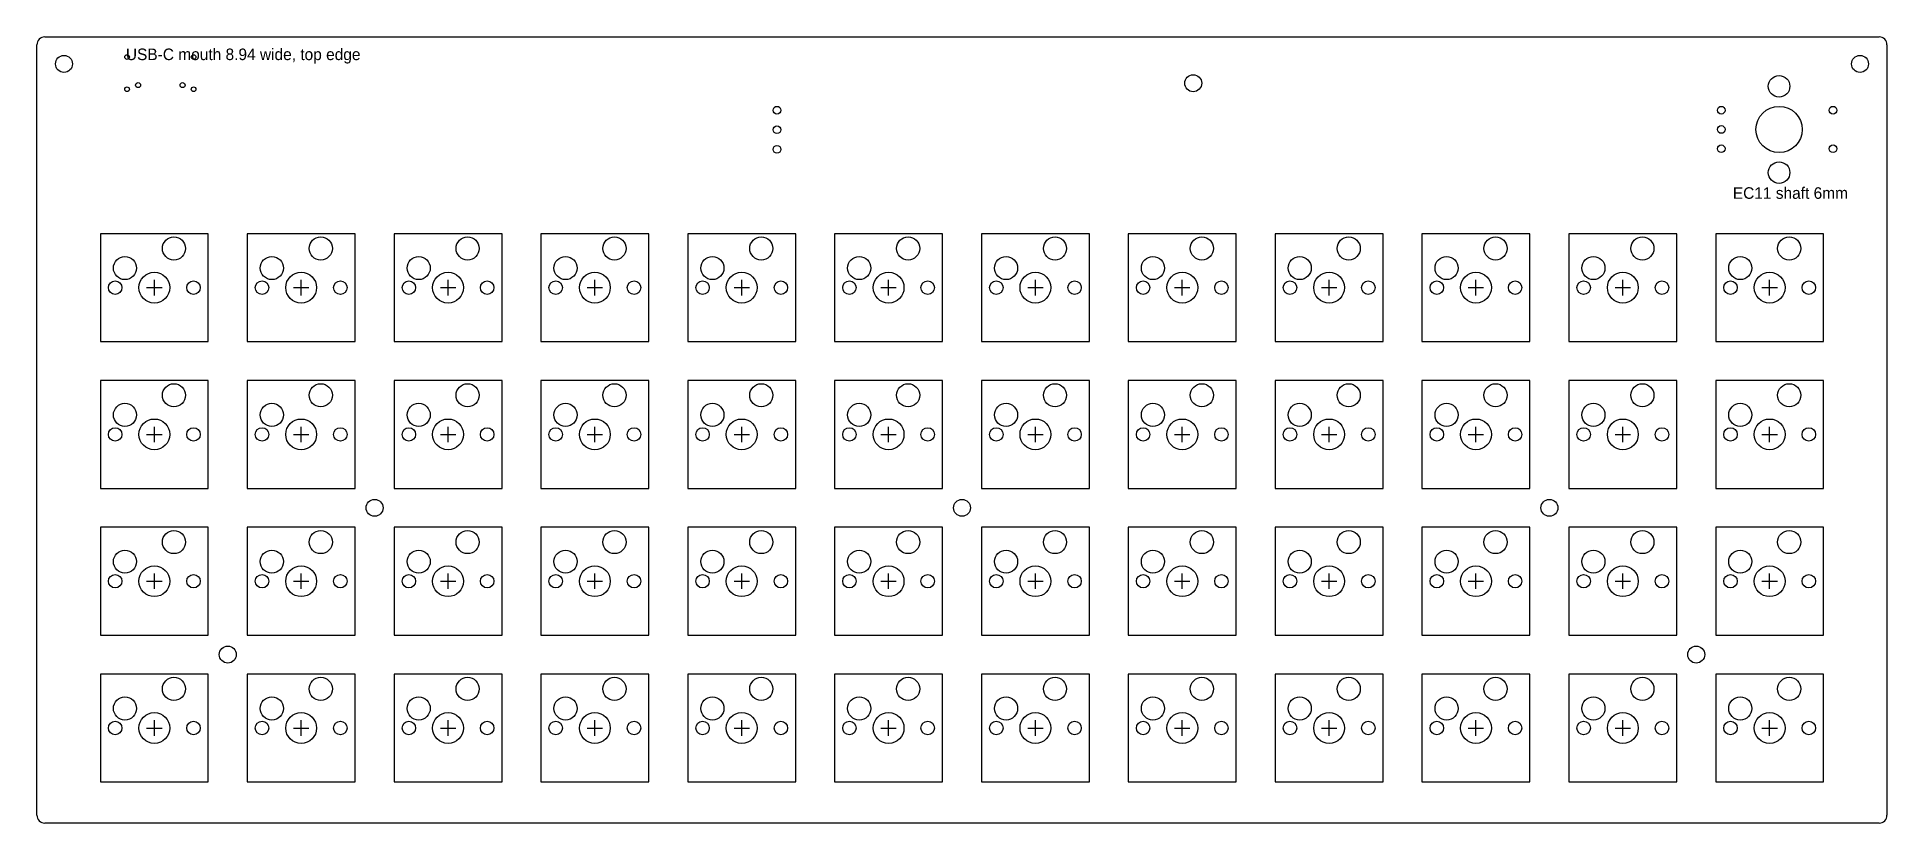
# Model space of a CAD drawing. Header units: millimetres. Extents: x 0 to 240, y 0 to 102.
import ezdxf

# ---------------------------------------------------------------- set-up
doc = ezdxf.new("R2010")
doc.units = ezdxf.units.MM

msp = doc.modelspace()

# ---------------------------------------------------------------- linework, layer by layer
at = {"layer": 'ENCODER'}
msp.add_circle((226, 90), 3, dxfattribs=at)
at = {"layer": 'HOLES_NPTH'}
for centre, radius in [((13.11, 95.75), 0.325), ((18.89, 95.75), 0.325), ((17.765, 74.555), 1.5), ((36.815, 74.555), 1.5), ((55.865, 74.555), 1.5), ((74.915, 74.555), 1.5), ((93.965, 74.555), 1.5), ((113.015, 74.555), 1.5), ((132.065, 74.555), 1.5), ((151.115, 74.555), 1.5), ((170.165, 74.555), 1.5), ((189.215, 74.555), 1.5), ((208.265, 74.555), 1.5), ((227.315, 74.555), 1.5), ((11.415, 72.015), 1.5), ((30.465, 72.015), 1.5), ((49.515, 72.015), 1.5), ((68.565, 72.015), 1.5), ((87.615, 72.015), 1.5), ((106.665, 72.015), 1.5), ((125.715, 72.015), 1.5), ((144.765, 72.015), 1.5), ((163.815, 72.015), 1.5), ((182.865, 72.015), 1.5), ((201.915, 72.015), 1.5), ((220.965, 72.015), 1.5), ((10.145, 69.475), 0.875), ((15.225, 69.475), 2), ((20.305, 69.475), 0.875), ((29.195, 69.475), 0.875), ((34.275, 69.475), 2), ((39.355, 69.475), 0.875), ((48.245, 69.475), 0.875), ((53.325, 69.475), 2), ((58.405, 69.475), 0.875), ((67.295, 69.475), 0.875), ((72.375, 69.475), 2), ((77.455, 69.475), 0.875), ((86.345, 69.475), 0.875), ((91.425, 69.475), 2), ((96.505, 69.475), 0.875), ((105.395, 69.475), 0.875), ((110.475, 69.475), 2), ((115.555, 69.475), 0.875), ((124.445, 69.475), 0.875), ((129.525, 69.475), 2), ((134.605, 69.475), 0.875), ((143.495, 69.475), 0.875), ((148.575, 69.475), 2), ((153.655, 69.475), 0.875), ((162.545, 69.475), 0.875), ((167.625, 69.475), 2), ((172.705, 69.475), 0.875), ((181.595, 69.475), 0.875), ((186.675, 69.475), 2), ((191.755, 69.475), 0.875), ((200.645, 69.475), 0.875), ((205.725, 69.475), 2), ((210.805, 69.475), 0.875), ((219.695, 69.475), 0.875), ((224.775, 69.475), 2), ((229.855, 69.475), 0.875), ((17.765, 55.505), 1.5), ((36.815, 55.505), 1.5), ((55.865, 55.505), 1.5), ((74.915, 55.505), 1.5), ((93.965, 55.505), 1.5), ((113.015, 55.505), 1.5), ((132.065, 55.505), 1.5), ((151.115, 55.505), 1.5), ((170.165, 55.505), 1.5), ((189.215, 55.505), 1.5), ((208.265, 55.505), 1.5), ((227.315, 55.505), 1.5), ((11.415, 52.965), 1.5), ((30.465, 52.965), 1.5), ((49.515, 52.965), 1.5), ((68.565, 52.965), 1.5), ((87.615, 52.965), 1.5), ((106.665, 52.965), 1.5), ((125.715, 52.965), 1.5), ((144.765, 52.965), 1.5), ((163.815, 52.965), 1.5), ((182.865, 52.965), 1.5), ((201.915, 52.965), 1.5), ((220.965, 52.965), 1.5), ((10.145, 50.425), 0.875), ((15.225, 50.425), 2), ((20.305, 50.425), 0.875), ((29.195, 50.425), 0.875), ((34.275, 50.425), 2), ((39.355, 50.425), 0.875), ((48.245, 50.425), 0.875), ((53.325, 50.425), 2), ((58.405, 50.425), 0.875), ((67.295, 50.425), 0.875), ((72.375, 50.425), 2), ((77.455, 50.425), 0.875), ((86.345, 50.425), 0.875), ((91.425, 50.425), 2), ((96.505, 50.425), 0.875), ((105.395, 50.425), 0.875), ((110.475, 50.425), 2), ((115.555, 50.425), 0.875), ((124.445, 50.425), 0.875), ((129.525, 50.425), 2), ((134.605, 50.425), 0.875), ((143.495, 50.425), 0.875), ((148.575, 50.425), 2), ((153.655, 50.425), 0.875), ((162.545, 50.425), 0.875), ((167.625, 50.425), 2), ((172.705, 50.425), 0.875), ((181.595, 50.425), 0.875), ((186.675, 50.425), 2), ((191.755, 50.425), 0.875), ((200.645, 50.425), 0.875), ((205.725, 50.425), 2), ((210.805, 50.425), 0.875), ((219.695, 50.425), 0.875), ((224.775, 50.425), 2), ((229.855, 50.425), 0.875), ((17.765, 36.455), 1.5), ((36.815, 36.455), 1.5), ((55.865, 36.455), 1.5), ((74.915, 36.455), 1.5), ((93.965, 36.455), 1.5), ((113.015, 36.455), 1.5), ((132.065, 36.455), 1.5), ((151.115, 36.455), 1.5), ((170.165, 36.455), 1.5), ((189.215, 36.455), 1.5), ((208.265, 36.455), 1.5), ((227.315, 36.455), 1.5), ((11.415, 33.915), 1.5), ((30.465, 33.915), 1.5), ((49.515, 33.915), 1.5), ((68.565, 33.915), 1.5), ((87.615, 33.915), 1.5), ((106.665, 33.915), 1.5), ((125.715, 33.915), 1.5), ((144.765, 33.915), 1.5), ((163.815, 33.915), 1.5), ((182.865, 33.915), 1.5), ((201.915, 33.915), 1.5), ((220.965, 33.915), 1.5), ((10.145, 31.375), 0.875), ((15.225, 31.375), 2), ((20.305, 31.375), 0.875), ((29.195, 31.375), 0.875), ((34.275, 31.375), 2), ((39.355, 31.375), 0.875), ((48.245, 31.375), 0.875), ((53.325, 31.375), 2), ((58.405, 31.375), 0.875), ((67.295, 31.375), 0.875), ((72.375, 31.375), 2), ((77.455, 31.375), 0.875), ((86.345, 31.375), 0.875), ((91.425, 31.375), 2), ((96.505, 31.375), 0.875), ((105.395, 31.375), 0.875), ((110.475, 31.375), 2), ((115.555, 31.375), 0.875), ((124.445, 31.375), 0.875), ((129.525, 31.375), 2), ((134.605, 31.375), 0.875), ((143.495, 31.375), 0.875), ((148.575, 31.375), 2), ((153.655, 31.375), 0.875), ((162.545, 31.375), 0.875), ((167.625, 31.375), 2), ((172.705, 31.375), 0.875), ((181.595, 31.375), 0.875), ((186.675, 31.375), 2), ((191.755, 31.375), 0.875), ((200.645, 31.375), 0.875), ((205.725, 31.375), 2), ((210.805, 31.375), 0.875), ((219.695, 31.375), 0.875), ((224.775, 31.375), 2), ((229.855, 31.375), 0.875), ((17.765, 17.405), 1.5), ((36.815, 17.405), 1.5), ((55.865, 17.405), 1.5), ((74.915, 17.405), 1.5), ((93.965, 17.405), 1.5), ((113.015, 17.405), 1.5), ((132.065, 17.405), 1.5), ((151.115, 17.405), 1.5), ((170.165, 17.405), 1.5), ((189.215, 17.405), 1.5), ((208.265, 17.405), 1.5), ((227.315, 17.405), 1.5), ((11.415, 14.865), 1.5), ((30.465, 14.865), 1.5), ((49.515, 14.865), 1.5), ((68.565, 14.865), 1.5), ((87.615, 14.865), 1.5), ((106.665, 14.865), 1.5), ((125.715, 14.865), 1.5), ((144.765, 14.865), 1.5), ((163.815, 14.865), 1.5), ((182.865, 14.865), 1.5), ((201.915, 14.865), 1.5), ((220.965, 14.865), 1.5), ((10.145, 12.325), 0.875), ((15.225, 12.325), 2), ((20.305, 12.325), 0.875), ((29.195, 12.325), 0.875), ((34.275, 12.325), 2), ((39.355, 12.325), 0.875), ((48.245, 12.325), 0.875), ((53.325, 12.325), 2), ((58.405, 12.325), 0.875), ((67.295, 12.325), 0.875), ((72.375, 12.325), 2), ((77.455, 12.325), 0.875), ((86.345, 12.325), 0.875), ((91.425, 12.325), 2), ((96.505, 12.325), 0.875), ((105.395, 12.325), 0.875), ((110.475, 12.325), 2), ((115.555, 12.325), 0.875), ((124.445, 12.325), 0.875), ((129.525, 12.325), 2), ((134.605, 12.325), 0.875), ((143.495, 12.325), 0.875), ((148.575, 12.325), 2), ((153.655, 12.325), 0.875), ((162.545, 12.325), 0.875), ((167.625, 12.325), 2), ((172.705, 12.325), 0.875), ((181.595, 12.325), 0.875), ((186.675, 12.325), 2), ((191.755, 12.325), 0.875), ((200.645, 12.325), 0.875), ((205.725, 12.325), 2), ((210.805, 12.325), 0.875), ((219.695, 12.325), 0.875), ((224.775, 12.325), 2), ((229.855, 12.325), 0.875)]:
    msp.add_circle(centre, radius, dxfattribs=at)
at = {"layer": 'HOLES_PTH'}
for centre, radius in [((11.68, 99.4), 0.3), ((20.32, 99.4), 0.3), ((226, 95.6), 1.4), ((11.68, 95.22), 0.3), ((20.32, 95.22), 0.3), ((96, 92.5), 0.5), ((218.5, 92.5), 0.5), ((233, 92.5), 0.5), ((96, 89.96), 0.5), ((218.5, 90), 0.5), ((96, 87.42), 0.5), ((218.5, 87.5), 0.5), ((233, 87.5), 0.5), ((226, 84.4), 1.4)]:
    msp.add_circle(centre, radius, dxfattribs=at)
at = {"layer": 'KEY_CENTERS'}
for p, q in [((22.225, 76.475), (8.225, 76.475)), ((8.225, 76.475), (8.225, 62.475)), ((22.225, 62.475), (22.225, 76.475)), ((41.275, 76.475), (27.275, 76.475)), ((27.275, 76.475), (27.275, 62.475)), ((41.275, 62.475), (41.275, 76.475)), ((60.325, 76.475), (46.325, 76.475)), ((46.325, 76.475), (46.325, 62.475)), ((60.325, 62.475), (60.325, 76.475)), ((79.375, 76.475), (65.375, 76.475)), ((65.375, 76.475), (65.375, 62.475)), ((79.375, 62.475), (79.375, 76.475)), ((98.425, 76.475), (84.425, 76.475)), ((84.425, 76.475), (84.425, 62.475)), ((98.425, 62.475), (98.425, 76.475)), ((117.475, 76.475), (103.475, 76.475)), ((103.475, 76.475), (103.475, 62.475)), ((117.475, 62.475), (117.475, 76.475)), ((136.525, 76.475), (122.525, 76.475)), ((122.525, 76.475), (122.525, 62.475)), ((136.525, 62.475), (136.525, 76.475)), ((155.575, 76.475), (141.575, 76.475)), ((141.575, 76.475), (141.575, 62.475)), ((155.575, 62.475), (155.575, 76.475)), ((174.625, 76.475), (160.625, 76.475)), ((160.625, 76.475), (160.625, 62.475)), ((174.625, 62.475), (174.625, 76.475)), ((193.675, 76.475), (179.675, 76.475)), ((179.675, 76.475), (179.675, 62.475)), ((193.675, 62.475), (193.675, 76.475)), ((212.725, 76.475), (198.725, 76.475)), ((198.725, 76.475), (198.725, 62.475)), ((212.725, 62.475), (212.725, 76.475)), ((231.775, 76.475), (217.775, 76.475)), ((217.775, 76.475), (217.775, 62.475)), ((231.775, 62.475), (231.775, 76.475)), ((15.225, 68.475), (15.225, 70.475)), ((34.275, 68.475), (34.275, 70.475)), ((53.325, 68.475), (53.325, 70.475)), ((72.375, 68.475), (72.375, 70.475)), ((91.425, 68.475), (91.425, 70.475)), ((110.475, 68.475), (110.475, 70.475)), ((129.525, 68.475), (129.525, 70.475)), ((148.575, 68.475), (148.575, 70.475)), ((167.625, 68.475), (167.625, 70.475)), ((186.675, 68.475), (186.675, 70.475)), ((205.725, 68.475), (205.725, 70.475)), ((224.775, 68.475), (224.775, 70.475)), ((14.225, 69.475), (16.225, 69.475)), ((33.275, 69.475), (35.275, 69.475)), ((52.325, 69.475), (54.325, 69.475)), ((71.375, 69.475), (73.375, 69.475)), ((90.425, 69.475), (92.425, 69.475)), ((109.475, 69.475), (111.475, 69.475)), ((128.525, 69.475), (130.525, 69.475)), ((147.575, 69.475), (149.575, 69.475)), ((166.625, 69.475), (168.625, 69.475)), ((185.675, 69.475), (187.675, 69.475)), ((204.725, 69.475), (206.725, 69.475)), ((223.775, 69.475), (225.775, 69.475)), ((8.225, 62.475), (22.225, 62.475)), ((27.275, 62.475), (41.275, 62.475)), ((46.325, 62.475), (60.325, 62.475)), ((65.375, 62.475), (79.375, 62.475)), ((84.425, 62.475), (98.425, 62.475)), ((103.475, 62.475), (117.475, 62.475)), ((122.525, 62.475), (136.525, 62.475)), ((141.575, 62.475), (155.575, 62.475)), ((160.625, 62.475), (174.625, 62.475)), ((179.675, 62.475), (193.675, 62.475)), ((198.725, 62.475), (212.725, 62.475)), ((217.775, 62.475), (231.775, 62.475)), ((22.225, 57.425), (8.225, 57.425)), ((8.225, 57.425), (8.225, 43.425)), ((22.225, 43.425), (22.225, 57.425)), ((41.275, 57.425), (27.275, 57.425)), ((27.275, 57.425), (27.275, 43.425)), ((41.275, 43.425), (41.275, 57.425)), ((60.325, 57.425), (46.325, 57.425)), ((46.325, 57.425), (46.325, 43.425)), ((60.325, 43.425), (60.325, 57.425)), ((79.375, 57.425), (65.375, 57.425)), ((65.375, 57.425), (65.375, 43.425)), ((79.375, 43.425), (79.375, 57.425)), ((98.425, 57.425), (84.425, 57.425)), ((84.425, 57.425), (84.425, 43.425)), ((98.425, 43.425), (98.425, 57.425)), ((117.475, 57.425), (103.475, 57.425)), ((103.475, 57.425), (103.475, 43.425)), ((117.475, 43.425), (117.475, 57.425)), ((136.525, 57.425), (122.525, 57.425)), ((122.525, 57.425), (122.525, 43.425)), ((136.525, 43.425), (136.525, 57.425)), ((155.575, 57.425), (141.575, 57.425)), ((141.575, 57.425), (141.575, 43.425)), ((155.575, 43.425), (155.575, 57.425)), ((174.625, 57.425), (160.625, 57.425)), ((160.625, 57.425), (160.625, 43.425)), ((174.625, 43.425), (174.625, 57.425)), ((193.675, 57.425), (179.675, 57.425)), ((179.675, 57.425), (179.675, 43.425)), ((193.675, 43.425), (193.675, 57.425)), ((212.725, 57.425), (198.725, 57.425)), ((198.725, 57.425), (198.725, 43.425)), ((212.725, 43.425), (212.725, 57.425)), ((231.775, 57.425), (217.775, 57.425)), ((217.775, 57.425), (217.775, 43.425)), ((231.775, 43.425), (231.775, 57.425)), ((14.225, 50.425), (16.225, 50.425)), ((15.225, 49.425), (15.225, 51.425)), ((33.275, 50.425), (35.275, 50.425)), ((34.275, 49.425), (34.275, 51.425)), ((52.325, 50.425), (54.325, 50.425)), ((53.325, 49.425), (53.325, 51.425)), ((71.375, 50.425), (73.375, 50.425)), ((72.375, 49.425), (72.375, 51.425)), ((90.425, 50.425), (92.425, 50.425)), ((91.425, 49.425), (91.425, 51.425)), ((109.475, 50.425), (111.475, 50.425)), ((110.475, 49.425), (110.475, 51.425)), ((128.525, 50.425), (130.525, 50.425)), ((129.525, 49.425), (129.525, 51.425)), ((147.575, 50.425), (149.575, 50.425)), ((148.575, 49.425), (148.575, 51.425)), ((166.625, 50.425), (168.625, 50.425)), ((167.625, 49.425), (167.625, 51.425)), ((185.675, 50.425), (187.675, 50.425)), ((186.675, 49.425), (186.675, 51.425)), ((204.725, 50.425), (206.725, 50.425)), ((205.725, 49.425), (205.725, 51.425)), ((223.775, 50.425), (225.775, 50.425)), ((224.775, 49.425), (224.775, 51.425)), ((8.225, 43.425), (22.225, 43.425)), ((27.275, 43.425), (41.275, 43.425)), ((46.325, 43.425), (60.325, 43.425)), ((65.375, 43.425), (79.375, 43.425)), ((84.425, 43.425), (98.425, 43.425)), ((103.475, 43.425), (117.475, 43.425)), ((122.525, 43.425), (136.525, 43.425)), ((141.575, 43.425), (155.575, 43.425)), ((160.625, 43.425), (174.625, 43.425)), ((179.675, 43.425), (193.675, 43.425)), ((198.725, 43.425), (212.725, 43.425)), ((217.775, 43.425), (231.775, 43.425)), ((22.225, 38.375), (8.225, 38.375)), ((8.225, 38.375), (8.225, 24.375)), ((22.225, 24.375), (22.225, 38.375)), ((41.275, 38.375), (27.275, 38.375)), ((27.275, 38.375), (27.275, 24.375)), ((41.275, 24.375), (41.275, 38.375)), ((60.325, 38.375), (46.325, 38.375)), ((46.325, 38.375), (46.325, 24.375)), ((60.325, 24.375), (60.325, 38.375)), ((79.375, 38.375), (65.375, 38.375)), ((65.375, 38.375), (65.375, 24.375)), ((79.375, 24.375), (79.375, 38.375)), ((98.425, 38.375), (84.425, 38.375)), ((84.425, 38.375), (84.425, 24.375)), ((98.425, 24.375), (98.425, 38.375)), ((117.475, 38.375), (103.475, 38.375)), ((103.475, 38.375), (103.475, 24.375)), ((117.475, 24.375), (117.475, 38.375)), ((136.525, 38.375), (122.525, 38.375)), ((122.525, 38.375), (122.525, 24.375)), ((136.525, 24.375), (136.525, 38.375)), ((155.575, 38.375), (141.575, 38.375)), ((141.575, 38.375), (141.575, 24.375)), ((155.575, 24.375), (155.575, 38.375)), ((174.625, 38.375), (160.625, 38.375)), ((160.625, 38.375), (160.625, 24.375)), ((174.625, 24.375), (174.625, 38.375)), ((193.675, 38.375), (179.675, 38.375)), ((179.675, 38.375), (179.675, 24.375)), ((193.675, 24.375), (193.675, 38.375)), ((212.725, 38.375), (198.725, 38.375)), ((198.725, 38.375), (198.725, 24.375)), ((212.725, 24.375), (212.725, 38.375)), ((231.775, 38.375), (217.775, 38.375)), ((217.775, 38.375), (217.775, 24.375)), ((231.775, 24.375), (231.775, 38.375)), ((14.225, 31.375), (16.225, 31.375)), ((15.225, 30.375), (15.225, 32.375)), ((33.275, 31.375), (35.275, 31.375)), ((34.275, 30.375), (34.275, 32.375)), ((52.325, 31.375), (54.325, 31.375)), ((53.325, 30.375), (53.325, 32.375)), ((71.375, 31.375), (73.375, 31.375)), ((72.375, 30.375), (72.375, 32.375)), ((90.425, 31.375), (92.425, 31.375)), ((91.425, 30.375), (91.425, 32.375)), ((109.475, 31.375), (111.475, 31.375)), ((110.475, 30.375), (110.475, 32.375)), ((128.525, 31.375), (130.525, 31.375)), ((129.525, 30.375), (129.525, 32.375)), ((147.575, 31.375), (149.575, 31.375)), ((148.575, 30.375), (148.575, 32.375)), ((166.625, 31.375), (168.625, 31.375)), ((167.625, 30.375), (167.625, 32.375)), ((185.675, 31.375), (187.675, 31.375)), ((186.675, 30.375), (186.675, 32.375)), ((204.725, 31.375), (206.725, 31.375)), ((205.725, 30.375), (205.725, 32.375)), ((223.775, 31.375), (225.775, 31.375)), ((224.775, 30.375), (224.775, 32.375)), ((8.225, 24.375), (22.225, 24.375)), ((27.275, 24.375), (41.275, 24.375)), ((46.325, 24.375), (60.325, 24.375)), ((65.375, 24.375), (79.375, 24.375)), ((84.425, 24.375), (98.425, 24.375)), ((103.475, 24.375), (117.475, 24.375)), ((122.525, 24.375), (136.525, 24.375)), ((141.575, 24.375), (155.575, 24.375)), ((160.625, 24.375), (174.625, 24.375)), ((179.675, 24.375), (193.675, 24.375)), ((198.725, 24.375), (212.725, 24.375)), ((217.775, 24.375), (231.775, 24.375)), ((22.225, 19.325), (8.225, 19.325)), ((8.225, 19.325), (8.225, 5.325)), ((22.225, 5.325), (22.225, 19.325)), ((41.275, 19.325), (27.275, 19.325)), ((27.275, 19.325), (27.275, 5.325)), ((41.275, 5.325), (41.275, 19.325)), ((60.325, 19.325), (46.325, 19.325)), ((46.325, 19.325), (46.325, 5.325)), ((60.325, 5.325), (60.325, 19.325)), ((79.375, 19.325), (65.375, 19.325)), ((65.375, 19.325), (65.375, 5.325)), ((79.375, 5.325), (79.375, 19.325)), ((98.425, 19.325), (84.425, 19.325)), ((84.425, 19.325), (84.425, 5.325)), ((98.425, 5.325), (98.425, 19.325)), ((117.475, 19.325), (103.475, 19.325)), ((103.475, 19.325), (103.475, 5.325)), ((117.475, 5.325), (117.475, 19.325)), ((136.525, 19.325), (122.525, 19.325)), ((122.525, 19.325), (122.525, 5.325)), ((136.525, 5.325), (136.525, 19.325)), ((155.575, 19.325), (141.575, 19.325)), ((141.575, 19.325), (141.575, 5.325)), ((155.575, 5.325), (155.575, 19.325)), ((174.625, 19.325), (160.625, 19.325)), ((160.625, 19.325), (160.625, 5.325)), ((174.625, 5.325), (174.625, 19.325)), ((193.675, 19.325), (179.675, 19.325)), ((179.675, 19.325), (179.675, 5.325)), ((193.675, 5.325), (193.675, 19.325)), ((212.725, 19.325), (198.725, 19.325)), ((198.725, 19.325), (198.725, 5.325)), ((212.725, 5.325), (212.725, 19.325)), ((231.775, 19.325), (217.775, 19.325)), ((217.775, 19.325), (217.775, 5.325)), ((231.775, 5.325), (231.775, 19.325)), ((14.225, 12.325), (16.225, 12.325)), ((15.225, 11.325), (15.225, 13.325)), ((33.275, 12.325), (35.275, 12.325)), ((34.275, 11.325), (34.275, 13.325)), ((52.325, 12.325), (54.325, 12.325)), ((53.325, 11.325), (53.325, 13.325)), ((71.375, 12.325), (73.375, 12.325)), ((72.375, 11.325), (72.375, 13.325)), ((90.425, 12.325), (92.425, 12.325)), ((91.425, 11.325), (91.425, 13.325)), ((109.475, 12.325), (111.475, 12.325)), ((110.475, 11.325), (110.475, 13.325)), ((128.525, 12.325), (130.525, 12.325)), ((129.525, 11.325), (129.525, 13.325)), ((147.575, 12.325), (149.575, 12.325)), ((148.575, 11.325), (148.575, 13.325)), ((166.625, 12.325), (168.625, 12.325)), ((167.625, 11.325), (167.625, 13.325)), ((185.675, 12.325), (187.675, 12.325)), ((186.675, 11.325), (186.675, 13.325)), ((204.725, 12.325), (206.725, 12.325)), ((205.725, 11.325), (205.725, 13.325)), ((223.775, 12.325), (225.775, 12.325)), ((224.775, 11.325), (224.775, 13.325)), ((8.225, 5.325), (22.225, 5.325)), ((27.275, 5.325), (41.275, 5.325)), ((46.325, 5.325), (60.325, 5.325)), ((65.375, 5.325), (79.375, 5.325)), ((84.425, 5.325), (98.425, 5.325)), ((103.475, 5.325), (117.475, 5.325)), ((122.525, 5.325), (136.525, 5.325)), ((141.575, 5.325), (155.575, 5.325)), ((160.625, 5.325), (174.625, 5.325)), ((179.675, 5.325), (193.675, 5.325)), ((198.725, 5.325), (212.725, 5.325)), ((217.775, 5.325), (231.775, 5.325))]:
    msp.add_line(p, q, dxfattribs=at)
at = {"layer": 'MOUNT_M2'}
for centre in [(3.5, 98.5), (236.5, 98.5), (150, 96), (43.8, 40.9), (120, 40.9), (196.2, 40.9), (24.75, 21.85), (215.25, 21.85)]:
    msp.add_circle(centre, 1.1, dxfattribs=at)
at = {"layer": 'OUTLINE'}
for p, q in [((0, 1), (0, 101)), ((1, 102), (239, 102)), ((240, 101), (240, 1)), ((239, 0), (1, 0))]:
    msp.add_line(p, q, dxfattribs=at)
for centre, start, end in [((1, 101), 90, 180), ((239, 101), 0, 90), ((1, 1), 180, -90), ((239, 1), -90, 0)]:
    msp.add_arc(centre, 1, start, end, dxfattribs=at)
at = {"layer": 'USB_C'}
msp.add_line((11.53, 102), (20.47, 102), dxfattribs=at)

# ---------------------------------------------------------------- texts
at = {"layer": 'ENCODER'}
msp.add_text('EC11 shaft 6mm', height=1.5, dxfattribs=at).set_placement((220, 81))
at = {"layer": 'USB_C'}
msp.add_text('USB-C mouth 8.94 wide, top edge', height=1.5, dxfattribs=at).set_placement((11.53, 99))

doc.saveas('drawing.dxf')
